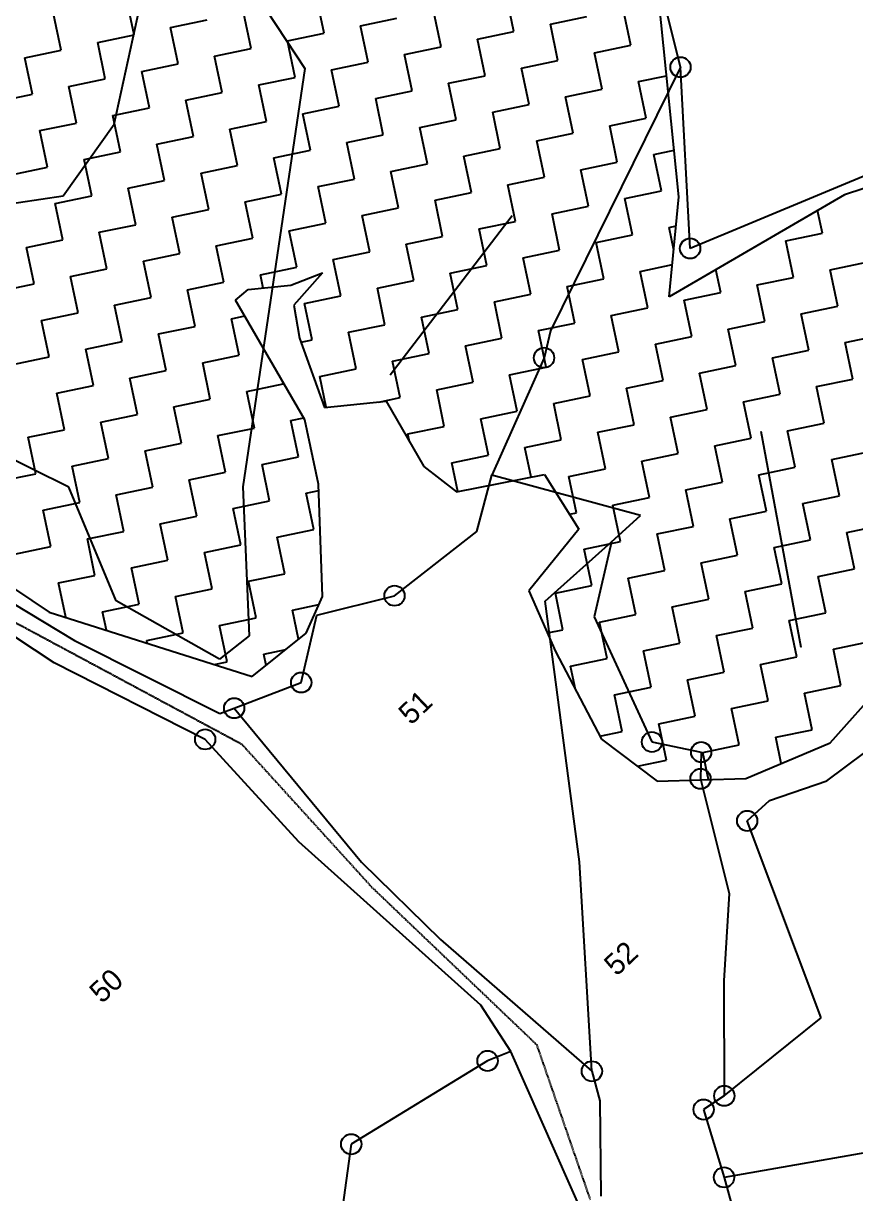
# Model space of a CAD drawing. Header units: metres. Extents: x 353942 to 357335, y 1746780 to 1749904.
# Drawn here: x 355388.7 to 355671.2, y 1748211.8 to 1748609.4 of the extents above; entities that cross this region are included whole.
import ezdxf

# ---------------------------------------------------------------- set-up
doc = ezdxf.new("R2010")
doc.units = ezdxf.units.M
doc.header["$MEASUREMENT"] = 0
doc.linetypes.add('DASHED', pattern=[0.75, 0.5, -0.25])
for name, color, linetype in [('OTHERS', 1, 'Continuous'), ('POLY_HATCH', 12, 'Continuous'), ('POLY_PARCEL', 6, 'Continuous'), ('POLY_ROAD', 30, 'Continuous'), ('SYM_ARROW', 1, 'Continuous'), ('TEXT_PARCEL', 7, 'Continuous')]:
    doc.layers.add(name, color=color, linetype=linetype)
doc.styles.add('TEXT_MAP', font='')
doc.styles.get('TEXT_MAP').set_extended_font_data('Kruti Dev 050')

msp = doc.modelspace()

# ---------------------------------------------------------------- linework, layer by layer
for centre in [(355611.77, 1748594.49), (355615.05, 1748532.92), (355565.45, 1748495.78), (355514.7, 1748414.93), (355483.04, 1748385.43), (355460.27, 1748376.72), (355450.42, 1748366.13), (355602.1, 1748365.23), (355618.8, 1748361.8), (355618.57, 1748352.71), (355634.42, 1748338.43), (355546.29, 1748256.88), (355581.7, 1748253.36), (355626.64, 1748245.01), (355619.62, 1748240.35), (355500, 1748228.57), (355626.57, 1748217.32)]:
    msp.add_circle(centre, 3.44)
at = {"layer": 'OTHERS', "linetype": 'DASHED', "ltscale": 0.5}
for p, q in [((355384.11, 1748406.85), (355462.74, 1748364.59)), ((355462.74, 1748364.59), (355506.93, 1748315.96)), ((355506.93, 1748315.96), (355562.92, 1748262.43)), ((355562.92, 1748262.43), (355581.07, 1748209.8))]:
    msp.add_line(p, q, dxfattribs=at)
at = {"layer": 'POLY_HATCH', "linetype": 'Continuous'}
for p, q in [((355555.23, 1748606.57), (355552.64, 1748618.94)), ((355426.3, 1748605.44), (355423.71, 1748617.82)), ((355490.76, 1748606.01), (355488.18, 1748618.38)), ((355401.55, 1748600.27), (355398.96, 1748612.64)), ((355438.68, 1748608.03), (355451.05, 1748610.62)), ((355466.01, 1748600.83), (355463.43, 1748613.21)), ((355503.14, 1748608.59), (355515.51, 1748611.18)), ((355530.48, 1748601.39), (355527.89, 1748613.77)), ((355567.6, 1748609.15), (355579.98, 1748611.74)), ((355594.94, 1748601.95), (355592.35, 1748614.33)), ((355441.26, 1748595.66), (355438.68, 1748608.03)), ((355505.73, 1748596.22), (355503.14, 1748608.59)), ((355542.85, 1748603.98), (355555.23, 1748606.57)), ((355570.19, 1748596.78), (355567.6, 1748609.15)), ((355413.93, 1748602.86), (355426.3, 1748605.44)), ((355416.51, 1748590.48), (355413.93, 1748602.86)), ((355478.39, 1748603.42), (355490.76, 1748606.01)), ((355480.98, 1748591.04), (355478.39, 1748603.42)), ((355545.44, 1748591.6), (355542.85, 1748603.98)), ((355389.17, 1748597.68), (355401.55, 1748600.27)), ((355453.64, 1748598.24), (355466.01, 1748600.83)), ((355518.1, 1748598.8), (355530.48, 1748601.39)), ((355520.69, 1748586.43), (355518.1, 1748598.8)), ((355582.56, 1748599.37), (355594.94, 1748601.95)), ((355585.15, 1748586.99), (355582.56, 1748599.37)), ((355391.76, 1748585.31), (355389.17, 1748597.68)), ((355428.89, 1748593.07), (355441.26, 1748595.66)), ((355456.23, 1748585.87), (355453.64, 1748598.24)), ((355493.35, 1748593.63), (355505.73, 1748596.22)), ((355557.81, 1748594.19), (355570.19, 1748596.78)), ((355431.48, 1748580.69), (355428.89, 1748593.07)), ((355468.6, 1748588.46), (355480.98, 1748591.04)), ((355495.94, 1748581.25), (355493.35, 1748593.63)), ((355533.06, 1748589.02), (355545.44, 1748591.6)), ((355560.4, 1748581.82), (355557.81, 1748594.19)), ((355597.53, 1748589.58), (355607.06, 1748591.57)), ((355404.14, 1748587.89), (355416.51, 1748590.48)), ((355406.72, 1748575.52), (355404.14, 1748587.89)), ((355471.19, 1748576.08), (355468.6, 1748588.46)), ((355535.65, 1748576.64), (355533.06, 1748589.02)), ((355572.78, 1748584.4), (355585.15, 1748586.99)), ((355600.11, 1748577.2), (355597.53, 1748589.58)), ((355379.39, 1748582.72), (355391.76, 1748585.31)), ((355443.85, 1748583.28), (355456.23, 1748585.87)), ((355446.44, 1748570.91), (355443.85, 1748583.28)), ((355508.31, 1748583.84), (355520.69, 1748586.43)), ((355510.9, 1748571.47), (355508.31, 1748583.84)), ((355575.36, 1748572.03), (355572.78, 1748584.4)), ((355419.1, 1748578.11), (355431.48, 1748580.69)), ((355483.56, 1748578.67), (355495.94, 1748581.25)), ((355548.03, 1748579.23), (355560.4, 1748581.82)), ((355550.61, 1748566.85), (355548.03, 1748579.23)), ((355394.35, 1748572.93), (355406.72, 1748575.52)), ((355421.69, 1748565.73), (355419.1, 1748578.11)), ((355458.81, 1748573.49), (355471.19, 1748576.08)), ((355486.15, 1748566.29), (355483.56, 1748578.67)), ((355523.28, 1748574.05), (355535.65, 1748576.64)), ((355587.74, 1748574.62), (355600.11, 1748577.2)), ((355396.94, 1748560.56), (355394.35, 1748572.93)), ((355434.06, 1748568.32), (355446.44, 1748570.91)), ((355461.4, 1748561.12), (355458.81, 1748573.49)), ((355498.53, 1748568.88), (355510.9, 1748571.47)), ((355525.86, 1748561.68), (355523.28, 1748574.05)), ((355562.99, 1748569.44), (355575.36, 1748572.03)), ((355590.33, 1748562.24), (355587.74, 1748574.62)), ((355436.65, 1748555.94), (355434.06, 1748568.32)), ((355501.11, 1748556.5), (355498.53, 1748568.88)), ((355538.24, 1748564.27), (355550.61, 1748566.85)), ((355565.58, 1748557.07), (355562.99, 1748569.44)), ((355409.31, 1748563.14), (355421.69, 1748565.73)), ((355411.9, 1748550.77), (355409.31, 1748563.14)), ((355473.78, 1748563.7), (355486.15, 1748566.29)), ((355476.36, 1748551.33), (355473.78, 1748563.7)), ((355540.83, 1748551.89), (355538.24, 1748564.27)), ((355602.7, 1748564.83), (355609.63, 1748566.28)), ((355605.29, 1748552.45), (355602.7, 1748564.83)), ((355384.56, 1748557.97), (355396.94, 1748560.56)), ((355449.03, 1748558.53), (355461.4, 1748561.12)), ((355513.49, 1748559.09), (355525.86, 1748561.68)), ((355516.08, 1748546.72), (355513.49, 1748559.09)), ((355577.95, 1748559.65), (355590.33, 1748562.24)), ((355580.54, 1748547.28), (355577.95, 1748559.65)), ((355424.27, 1748553.36), (355436.65, 1748555.94)), ((355451.61, 1748546.15), (355449.03, 1748558.53)), ((355488.74, 1748553.92), (355501.11, 1748556.5)), ((355553.2, 1748554.48), (355565.58, 1748557.07)), ((355426.86, 1748540.98), (355424.27, 1748553.36)), ((355463.99, 1748548.74), (355476.36, 1748551.33)), ((355491.33, 1748541.54), (355488.74, 1748553.92)), ((355528.45, 1748549.3), (355540.83, 1748551.89)), ((355555.79, 1748542.1), (355553.2, 1748554.48)), ((355592.91, 1748549.87), (355605.29, 1748552.45)), ((355399.52, 1748548.18), (355411.9, 1748550.77)), ((355402.11, 1748535.81), (355399.52, 1748548.18)), ((355466.58, 1748536.37), (355463.99, 1748548.74)), ((355531.04, 1748536.93), (355528.45, 1748549.3)), ((355568.16, 1748544.69), (355580.54, 1748547.28)), ((355595.5, 1748537.49), (355592.91, 1748549.87)), ((355439.24, 1748543.57), (355451.61, 1748546.15)), ((355441.82, 1748531.19), (355439.24, 1748543.57)), ((355503.7, 1748544.13), (355516.08, 1748546.72)), ((355506.29, 1748531.75), (355503.7, 1748544.13)), ((355570.75, 1748532.32), (355568.16, 1748544.69)), ((355659.97, 1748538.05), (355658.34, 1748545.85)), ((355414.49, 1748538.39), (355426.86, 1748540.98)), ((355478.95, 1748538.95), (355491.33, 1748541.54)), ((355481.54, 1748526.58), (355478.95, 1748538.95)), ((355543.41, 1748539.52), (355555.79, 1748542.1)), ((355546, 1748527.14), (355543.41, 1748539.52)), ((355607.88, 1748540.08), (355610.28, 1748540.58)), ((355609.49, 1748532.38), (355607.88, 1748540.08)), ((355389.74, 1748533.22), (355402.11, 1748535.81)), ((355417.07, 1748526.02), (355414.49, 1748538.39)), ((355454.2, 1748533.78), (355466.58, 1748536.37)), ((355518.66, 1748534.34), (355531.04, 1748536.93)), ((355583.13, 1748534.9), (355595.5, 1748537.49)), ((355647.59, 1748535.47), (355659.97, 1748538.05)), ((355650.18, 1748523.09), (355647.59, 1748535.47)), ((355392.32, 1748520.84), (355389.74, 1748533.22)), ((355429.45, 1748528.6), (355441.82, 1748531.19)), ((355456.79, 1748521.4), (355454.2, 1748533.78)), ((355493.91, 1748529.17), (355506.29, 1748531.75)), ((355521.25, 1748521.97), (355518.66, 1748534.34)), ((355558.38, 1748529.73), (355570.75, 1748532.32)), ((355585.71, 1748522.53), (355583.13, 1748534.9)), ((355432.04, 1748516.23), (355429.45, 1748528.6)), ((355496.5, 1748516.79), (355493.91, 1748529.17)), ((355533.63, 1748524.55), (355546, 1748527.14)), ((355560.96, 1748517.35), (355558.38, 1748529.73)), ((355598.09, 1748525.12), (355609.01, 1748527.4)), ((355662.55, 1748525.68), (355674.93, 1748528.26)), ((355404.7, 1748523.43), (355417.07, 1748526.02)), ((355407.29, 1748511.05), (355404.7, 1748523.43)), ((355469.16, 1748523.99), (355481.54, 1748526.58)), ((355470.11, 1748519.47), (355469.16, 1748523.99)), ((355536.21, 1748512.18), (355533.63, 1748524.55)), ((355600.68, 1748512.74), (355598.09, 1748525.12)), ((355625.43, 1748517.92), (355623.79, 1748525.73)), ((355637.8, 1748520.5), (355650.18, 1748523.09)), ((355665.14, 1748513.3), (355662.55, 1748525.68)), ((355379.95, 1748518.26), (355392.32, 1748520.84)), ((355444.41, 1748518.82), (355456.79, 1748521.4)), ((355508.88, 1748519.38), (355521.25, 1748521.97)), ((355511.46, 1748507), (355508.88, 1748519.38)), ((355573.34, 1748519.94), (355585.71, 1748522.53)), ((355575.93, 1748507.57), (355573.34, 1748519.94)), ((355640.39, 1748508.13), (355637.8, 1748520.5)), ((355419.66, 1748513.64), (355432.04, 1748516.23)), ((355447, 1748506.44), (355444.41, 1748518.82)), ((355484.13, 1748514.2), (355496.5, 1748516.79)), ((355548.59, 1748514.77), (355560.96, 1748517.35)), ((355613.05, 1748515.33), (355625.43, 1748517.92)), ((355615.64, 1748502.95), (355613.05, 1748515.33)), ((355422.25, 1748501.27), (355419.66, 1748513.64)), ((355486.71, 1748501.83), (355484.13, 1748514.2)), ((355523.84, 1748509.59), (355536.21, 1748512.18)), ((355551.18, 1748502.39), (355548.59, 1748514.77)), ((355588.3, 1748510.15), (355600.68, 1748512.74)), ((355652.76, 1748510.71), (355665.14, 1748513.3)), ((355394.91, 1748508.47), (355407.29, 1748511.05)), ((355397.5, 1748496.09), (355394.91, 1748508.47)), ((355459.37, 1748509.03), (355463.85, 1748509.96)), ((355461.96, 1748496.65), (355459.37, 1748509.03)), ((355526.43, 1748497.22), (355523.84, 1748509.59)), ((355563.55, 1748504.98), (355575.93, 1748507.57)), ((355590.89, 1748497.78), (355588.3, 1748510.15)), ((355628.01, 1748505.54), (355640.39, 1748508.13)), ((355655.35, 1748498.34), (355652.76, 1748510.71)), ((355434.62, 1748503.85), (355447, 1748506.44)), ((355437.21, 1748491.48), (355434.62, 1748503.85)), ((355499.09, 1748504.42), (355511.46, 1748507)), ((355501.68, 1748492.04), (355499.09, 1748504.42)), ((355566.14, 1748492.6), (355563.55, 1748504.98)), ((355630.6, 1748493.16), (355628.01, 1748505.54)), ((355667.73, 1748500.93), (355680.1, 1748503.51)), ((355409.87, 1748498.68), (355422.25, 1748501.27)), ((355482.97, 1748501.05), (355486.71, 1748501.83)), ((355538.8, 1748499.8), (355551.18, 1748502.39)), ((355541.39, 1748487.43), (355538.8, 1748499.8)), ((355603.26, 1748500.37), (355615.64, 1748502.95)), ((355605.85, 1748487.99), (355603.26, 1748500.37)), ((355670.32, 1748488.55), (355667.73, 1748500.93)), ((355385.12, 1748493.5), (355397.5, 1748496.09)), ((355412.46, 1748486.3), (355409.87, 1748498.68)), ((355449.59, 1748494.07), (355461.96, 1748496.65)), ((355514.05, 1748494.63), (355526.43, 1748497.22)), ((355578.51, 1748495.19), (355590.89, 1748497.78)), ((355581.1, 1748482.82), (355578.51, 1748495.19)), ((355642.98, 1748495.75), (355655.35, 1748498.34)), ((355645.56, 1748483.38), (355642.98, 1748495.75)), ((355424.84, 1748488.89), (355437.21, 1748491.48)), ((355452.17, 1748481.69), (355449.59, 1748494.07)), ((355489.3, 1748489.45), (355501.68, 1748492.04)), ((355516.64, 1748482.25), (355514.05, 1748494.63)), ((355553.76, 1748490.02), (355566.14, 1748492.6)), ((355618.23, 1748490.58), (355630.6, 1748493.16)), ((355427.42, 1748476.52), (355424.84, 1748488.89)), ((355476.92, 1748486.87), (355476.74, 1748487.75)), ((355491.49, 1748478.98), (355489.3, 1748489.45)), ((355529.01, 1748484.84), (355541.39, 1748487.43)), ((355556.35, 1748477.64), (355553.76, 1748490.02)), ((355593.48, 1748485.4), (355605.85, 1748487.99)), ((355620.81, 1748478.2), (355618.23, 1748490.58)), ((355657.94, 1748485.96), (355670.32, 1748488.55)), ((355400.09, 1748483.72), (355412.46, 1748486.3)), ((355402.67, 1748471.34), (355400.09, 1748483.72)), ((355464.55, 1748484.28), (355476.92, 1748486.87)), ((355467.14, 1748471.9), (355464.55, 1748484.28)), ((355531.6, 1748472.47), (355529.01, 1748484.84)), ((355596.06, 1748473.03), (355593.48, 1748485.4)), ((355633.19, 1748480.79), (355645.56, 1748483.38)), ((355660.53, 1748473.59), (355657.94, 1748485.96)), ((355439.8, 1748479.1), (355452.17, 1748481.69)), ((355509.34, 1748480.73), (355516.64, 1748482.25)), ((355568.73, 1748480.23), (355581.1, 1748482.82)), ((355571.31, 1748467.85), (355568.73, 1748480.23)), ((355635.78, 1748468.41), (355633.19, 1748480.79)), ((355415.05, 1748473.93), (355427.42, 1748476.52)), ((355442.39, 1748466.73), (355439.8, 1748479.1)), ((355479.51, 1748474.49), (355483.9, 1748475.41)), ((355543.98, 1748475.05), (355556.35, 1748477.64)), ((355608.44, 1748475.61), (355620.81, 1748478.2)), ((355611.03, 1748463.24), (355608.44, 1748475.61)), ((355390.3, 1748468.75), (355402.67, 1748471.34)), ((355417.64, 1748461.55), (355415.05, 1748473.93)), ((355454.76, 1748469.32), (355467.14, 1748471.9)), ((355482.1, 1748462.12), (355479.51, 1748474.49)), ((355519.23, 1748469.88), (355531.6, 1748472.47)), ((355546.56, 1748462.68), (355543.98, 1748475.05)), ((355583.69, 1748470.44), (355596.06, 1748473.03)), ((355648.15, 1748471), (355660.53, 1748473.59)), ((355392.89, 1748456.38), (355390.3, 1748468.75)), ((355457.35, 1748456.94), (355454.76, 1748469.32)), ((355519.77, 1748467.25), (355519.23, 1748469.88)), ((355558.94, 1748465.27), (355571.31, 1748467.85)), ((355586.28, 1748458.06), (355583.69, 1748470.44)), ((355623.4, 1748465.83), (355635.78, 1748468.41)), ((355650.74, 1748458.63), (355648.15, 1748471)), ((355430.01, 1748464.14), (355442.39, 1748466.73)), ((355432.6, 1748451.77), (355430.01, 1748464.14)), ((355561.04, 1748455.2), (355558.94, 1748465.27)), ((355625.99, 1748453.45), (355623.4, 1748465.83)), ((355663.11, 1748461.21), (355675.49, 1748463.8)), ((355405.26, 1748458.97), (355417.64, 1748461.55)), ((355469.72, 1748459.53), (355482.1, 1748462.12)), ((355472.31, 1748447.15), (355469.72, 1748459.53)), ((355534.19, 1748460.09), (355546.56, 1748462.68)), ((355536.23, 1748450.33), (355534.19, 1748460.09)), ((355598.65, 1748460.65), (355611.03, 1748463.24)), ((355601.24, 1748448.28), (355598.65, 1748460.65)), ((355665.7, 1748448.84), (355663.11, 1748461.21)), ((355380.51, 1748453.79), (355392.89, 1748456.38)), ((355407.85, 1748446.59), (355405.26, 1748458.97)), ((355444.97, 1748454.35), (355457.35, 1748456.94)), ((355573.9, 1748455.48), (355586.28, 1748458.06)), ((355576.49, 1748443.1), (355573.9, 1748455.48)), ((355638.36, 1748456.04), (355650.74, 1748458.63)), ((355640.95, 1748443.66), (355638.36, 1748456.04)), ((355420.22, 1748449.18), (355432.6, 1748451.77)), ((355447.56, 1748441.98), (355444.97, 1748454.35)), ((355613.61, 1748450.86), (355625.99, 1748453.45)), ((355422.81, 1748436.8), (355420.22, 1748449.18)), ((355484.69, 1748449.74), (355488.96, 1748450.64)), ((355487.27, 1748437.37), (355484.69, 1748449.74)), ((355588.86, 1748445.69), (355601.24, 1748448.28)), ((355616.2, 1748438.49), (355613.61, 1748450.86)), ((355653.33, 1748446.25), (355665.7, 1748448.84)), ((355395.47, 1748444), (355407.85, 1748446.59)), ((355398.06, 1748431.63), (355395.47, 1748444)), ((355459.94, 1748444.57), (355472.31, 1748447.15)), ((355462.52, 1748432.19), (355459.94, 1748444.57)), ((355591.45, 1748433.31), (355588.86, 1748445.69)), ((355628.58, 1748441.08), (355640.95, 1748443.66)), ((355655.91, 1748433.88), (355653.33, 1748446.25)), ((355435.19, 1748439.39), (355447.56, 1748441.98)), ((355574.14, 1748442.61), (355576.49, 1748443.1)), ((355631.16, 1748428.7), (355628.58, 1748441.08)), ((355410.44, 1748434.22), (355422.81, 1748436.8)), ((355437.77, 1748427.02), (355435.19, 1748439.39)), ((355474.9, 1748434.78), (355487.27, 1748437.37)), ((355603.83, 1748435.9), (355616.2, 1748438.49)), ((355606.41, 1748423.53), (355603.83, 1748435.9)), ((355668.29, 1748436.46), (355680.66, 1748439.05)), ((355670.88, 1748424.09), (355668.29, 1748436.46)), ((355385.69, 1748429.04), (355398.06, 1748431.63)), ((355413.02, 1748421.84), (355410.44, 1748434.22)), ((355450.15, 1748429.6), (355462.52, 1748432.19)), ((355477.49, 1748422.4), (355474.9, 1748434.78)), ((355579.08, 1748430.73), (355591.45, 1748433.31)), ((355643.54, 1748431.29), (355655.91, 1748433.88)), ((355452.74, 1748417.23), (355450.15, 1748429.6)), ((355581.66, 1748418.35), (355579.08, 1748430.73)), ((355618.79, 1748426.11), (355631.16, 1748428.7)), ((355646.13, 1748418.91), (355643.54, 1748431.29)), ((355425.4, 1748424.43), (355437.77, 1748427.02)), ((355427.99, 1748412.05), (355425.4, 1748424.43)), ((355489.86, 1748424.99), (355489.88, 1748425)), ((355489.89, 1748424.86), (355489.86, 1748424.99)), ((355621.38, 1748413.74), (355618.79, 1748426.11)), ((355658.5, 1748421.5), (355670.88, 1748424.09)), ((355400.65, 1748419.25), (355413.02, 1748421.84)), ((355465.11, 1748419.82), (355477.49, 1748422.4)), ((355467.7, 1748407.44), (355465.11, 1748419.82)), ((355594.04, 1748420.94), (355606.41, 1748423.53)), ((355596.63, 1748408.56), (355594.04, 1748420.94)), ((355661.09, 1748409.13), (355658.5, 1748421.5)), ((355403.08, 1748407.62), (355400.65, 1748419.25)), ((355440.36, 1748414.64), (355452.74, 1748417.23)), ((355569.29, 1748415.76), (355581.66, 1748418.35)), ((355571.88, 1748403.39), (355569.29, 1748415.76)), ((355633.75, 1748416.33), (355646.13, 1748418.91)), ((355636.34, 1748403.95), (355633.75, 1748416.33)), ((355415.61, 1748409.47), (355427.99, 1748412.05)), ((355442.95, 1748402.27), (355440.36, 1748414.64)), ((355480.07, 1748410.03), (355489.05, 1748411.9)), ((355609, 1748411.15), (355621.38, 1748413.74)), ((355416.92, 1748403.21), (355415.61, 1748409.47)), ((355482.14, 1748400.13), (355480.07, 1748410.03)), ((355584.25, 1748405.98), (355596.63, 1748408.56)), ((355611.59, 1748398.78), (355609, 1748411.15)), ((355648.71, 1748406.54), (355661.09, 1748409.13)), ((355455.32, 1748404.85), (355467.7, 1748407.44)), ((355457.91, 1748392.48), (355455.32, 1748404.85)), ((355586.84, 1748393.6), (355584.25, 1748405.98)), ((355623.96, 1748401.36), (355636.34, 1748403.95)), ((355651.3, 1748394.16), (355648.71, 1748406.54)), ((355430.57, 1748399.68), (355442.95, 1748402.27)), ((355566.6, 1748402.29), (355571.88, 1748403.39)), ((355626.55, 1748388.99), (355623.96, 1748401.36)), ((355430.75, 1748398.81), (355430.57, 1748399.68)), ((355470.29, 1748395.07), (355477.78, 1748396.63)), ((355599.21, 1748396.19), (355611.59, 1748398.78)), ((355601.8, 1748383.81), (355599.21, 1748396.19)), ((355663.68, 1748396.75), (355676.05, 1748399.34)), ((355666.26, 1748384.38), (355663.68, 1748396.75)), ((355453.53, 1748391.56), (355457.91, 1748392.48)), ((355471.08, 1748391.25), (355470.29, 1748395.07)), ((355574.46, 1748391.01), (355586.84, 1748393.6)), ((355638.93, 1748391.58), (355651.3, 1748394.16)), ((355576.12, 1748383.08), (355574.46, 1748391.01)), ((355614.18, 1748386.4), (355626.55, 1748388.99)), ((355641.51, 1748379.2), (355638.93, 1748391.58)), ((355616.76, 1748374.03), (355614.18, 1748386.4)), ((355653.89, 1748381.79), (355666.26, 1748384.38)), ((355589.43, 1748381.23), (355601.8, 1748383.81)), ((355592.01, 1748368.85), (355589.43, 1748381.23)), ((355656.48, 1748369.41), (355653.89, 1748381.79)), ((355629.14, 1748376.61), (355641.51, 1748379.2)), ((355631.73, 1748364.24), (355629.14, 1748376.61)), ((355604.39, 1748371.44), (355616.76, 1748374.03)), ((355584.39, 1748367.26), (355592.01, 1748368.85)), ((355606.98, 1748359.06), (355604.39, 1748371.44)), ((355644.1, 1748366.83), (355656.48, 1748369.41)), ((355619.35, 1748361.65), (355631.73, 1748364.24)), ((355645.97, 1748357.91), (355644.1, 1748366.83)), ((355621.28, 1748352.44), (355619.35, 1748361.65)), ((355597.15, 1748357.01), (355606.98, 1748359.06))]:
    msp.add_line(p, q, dxfattribs=at)
at = {"layer": 'POLY_HATCH'}
for p, q in [((355611.23, 1748550.49), (355604.24, 1748619.35)), ((355693.09, 1748559.47), (355667.41, 1748551.14)), ((355667.41, 1748551.14), (355607.96, 1748516.5)), ((355607.96, 1748516.5), (355611.23, 1748550.49)), ((355479.5, 1748520.43), (355490.28, 1748524.62)), ((355490.28, 1748524.62), (355480.52, 1748513.65)), ((355465.03, 1748518.95), (355479.5, 1748520.43)), ((355460.73, 1748515.34), (355465.03, 1748518.95)), ((355484.3, 1748474.73), (355460.73, 1748515.34)), ((355480.52, 1748513.65), (355482.49, 1748502.41)), ((355482.49, 1748502.41), (355490.9, 1748478.92)), ((355490.9, 1748478.92), (355511.85, 1748480.97)), ((355511.85, 1748480.97), (355524.66, 1748458.79)), ((355488.89, 1748452.77), (355484.3, 1748474.73)), ((355524.66, 1748458.79), (355535.78, 1748450.24)), ((355535.78, 1748450.24), (355565.66, 1748456.1)), ((355565.66, 1748456.1), (355577.31, 1748437.57)), ((355490.26, 1748414.61), (355488.89, 1748452.77)), ((355577.31, 1748437.57), (355560.32, 1748416.54)), ((355366.81, 1748429.77), (355397.51, 1748409.39)), ((355560.32, 1748416.54), (355569.37, 1748396)), ((355484.69, 1748402.18), (355490.26, 1748414.61)), ((355397.51, 1748409.39), (355466.38, 1748387.48)), ((355466.38, 1748387.48), (355484.69, 1748402.18)), ((355569.37, 1748396), (355584.93, 1748366.24)), ((355662.57, 1748364.99), (355686.52, 1748391.75)), ((355584.93, 1748366.24), (355603.86, 1748351.94)), ((355634.01, 1748352.81), (355662.57, 1748364.99)), ((355603.86, 1748351.94), (355634.01, 1748352.81))]:
    msp.add_line(p, q, dxfattribs=at)
at = {"layer": 'POLY_PARCEL'}
for p, q in [((355611.77, 1748594.49), (355593.76, 1748667.88)), ((355456.08, 1748637.06), (355484.27, 1748594)), ((355419.49, 1748575.14), (355432.28, 1748633.68)), ((355484.27, 1748594), (355463.26, 1748451.97)), ((355611.77, 1748594.49), (355567.63, 1748504.91)), ((355615.05, 1748532.92), (355611.77, 1748594.49)), ((355402.21, 1748550.77), (355419.49, 1748575.14)), ((355696.88, 1748567.06), (355615.05, 1748532.92)), ((355375.85, 1748546.86), (355402.21, 1748550.77)), ((355567.63, 1748504.91), (355565.45, 1748495.78)), ((355565.45, 1748495.78), (355547.69, 1748455.88)), ((355404.15, 1748451.85), (355340.58, 1748483.25)), ((355542.64, 1748436.74), (355547.69, 1748455.88)), ((355598.16, 1748442.13), (355547.69, 1748455.88)), ((355420.23, 1748413.17), (355404.15, 1748451.85)), ((355463.26, 1748451.97), (355465.32, 1748401.31)), ((355588.34, 1748433.28), (355598.16, 1748442.13)), ((355514.7, 1748414.93), (355542.64, 1748436.74)), ((355565.89, 1748413.04), (355588.34, 1748433.28)), ((355588.34, 1748433.28), (355582.51, 1748407.71)), ((355455.27, 1748393.36), (355420.23, 1748413.17)), ((355488.37, 1748408.36), (355514.7, 1748414.93)), ((355577.48, 1748324.47), (355565.89, 1748413.04)), ((355483.04, 1748385.43), (355488.37, 1748408.36)), ((355582.51, 1748407.71), (355602.1, 1748365.23)), ((355465.32, 1748401.31), (355455.27, 1748393.36)), ((355460.27, 1748376.72), (355483.04, 1748385.43)), ((355602.1, 1748365.23), (355618.8, 1748361.8)), ((355618.8, 1748361.8), (355618.57, 1748352.71)), ((355661.4, 1748352.05), (355674.31, 1748361.66)), ((355618.57, 1748352.71), (355628.31, 1748313.77)), ((355642.03, 1748345.34), (355661.4, 1748352.05)), ((355634.42, 1748338.43), (355642.03, 1748345.34)), ((355659.57, 1748271.55), (355634.42, 1748338.43)), ((355581.7, 1748253.36), (355577.48, 1748324.47)), ((355628.31, 1748313.77), (355626.51, 1748284.13)), ((355626.51, 1748284.13), (355626.64, 1748245.01)), ((355626.64, 1748245.01), (355659.57, 1748271.55)), ((355546.29, 1748256.88), (355500, 1748228.57)), ((355554.14, 1748260.11), (355546.29, 1748256.88)), ((355626.64, 1748245.01), (355619.62, 1748240.35)), ((355619.62, 1748240.35), (355626.57, 1748217.32)), ((355500, 1748228.57), (355497.01, 1748207.2)), ((355674.99, 1748225.82), (355626.57, 1748217.32)), ((355626.57, 1748217.32), (355631.11, 1748200.71))]:
    msp.add_line(p, q, dxfattribs=at)
at = {"layer": 'POLY_ROAD'}
for p, q in [((355323.06, 1748449.89), (355406.02, 1748399.66)), ((355399.17, 1748392.13), (355358.43, 1748418.88)), ((355406.02, 1748399.66), (355455.42, 1748374.87)), ((355450.42, 1748366.13), (355399.17, 1748392.13)), ((355455.42, 1748374.87), (355460.27, 1748376.72)), ((355460.27, 1748376.72), (355503.44, 1748324.42)), ((355482.21, 1748331.27), (355450.42, 1748366.13)), ((355543.98, 1748275.81), (355482.21, 1748331.27)), ((355503.44, 1748324.42), (355530.26, 1748298.1)), ((355530.26, 1748298.1), (355581.7, 1748253.36)), ((355554.14, 1748260.11), (355543.98, 1748275.81)), ((355579.37, 1748203.13), (355554.14, 1748260.11)), ((355581.7, 1748253.36), (355584.35, 1748243.27)), ((355584.35, 1748243.27), (355584.72, 1748210.89))]:
    msp.add_line(p, q, dxfattribs=at)
at = {"layer": 'SYM_ARROW'}
for points in [[(355513.23, 1748490.01), (355554.63, 1748544.05)], [(355652.74, 1748397.28), (355639.2, 1748470.72)]]:
    msp.add_lwpolyline(points, dxfattribs=at)
for points in [[(355513.25, 1748489.99), (355513.12, 1748489.87), (355513.21, 1748490.03)], [(355652.77, 1748397.28), (355652.77, 1748397.1), (355652.71, 1748397.27)]]:
    msp.add_solid(points, dxfattribs=at)

# ---------------------------------------------------------------- texts
at = {"layer": 'TEXT_PARCEL', "style": 'TEXT_MAP'}
for s, p in [('51', (355520.31, 1748370.71)), ('52', (355590.11, 1748285.39)), ('50', (355415.38, 1748276.1))]:
    msp.add_text(s, height=7.282, rotation=43.5388, dxfattribs=at).set_placement(p)

doc.saveas('drawing.dxf')
